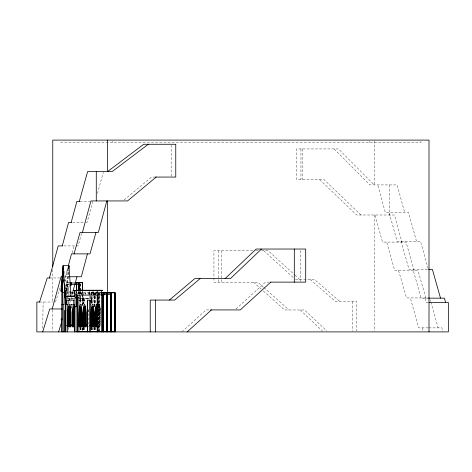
<?xml version="1.0" encoding="UTF-8"?>
<svg xmlns="http://www.w3.org/2000/svg" width="472" height="472" viewBox="0 0 472 472"><rect width="100%" height="100%" fill="white"/><g stroke="black" fill="none" stroke-linecap="round" stroke-linejoin="round"><path stroke-width="0.35" stroke-dasharray="2.36 1.77" d="M42.728 328.258L43.117 302.009M66.151 291.218L67.862 269.193M68.416 272.019L66.741 290.776M66.983 291.218L68.464 272.132M65.413 276.751L67.809 267.736M81.526 233.451L78.181 245.918L63.714 245.918M92.795 201.343L87.108 222.371L84.936 222.371M69.655 303.36L71.768 295.661M71.962 294.959L72.346 293.555M67.809 268.91L65.313 277.967L63.142 277.967M72.222 252.886L74.139 245.918M97.427 193.538L103.338 172.262M55.478 302.009L60.735 285.525M71.378 305.195L71.974 304.263L72.552 305.13M82.488 305.195L83.09 304.263L81.798 304.263M94.565 305.195L94.866 304.499M98.577 305.195L98.872 304.499L99.462 304.481L100.501 309.479L100.742 326.854L98.229 326.854M98.801 306.918L99.173 306.47L99.545 306.918L99.545 324.913M65.089 280.167L65.437 279.743L66.109 281.406L66.835 291.124M236.041 308.93L265.482 282.126L269.123 282.126M181.844 331.904L206.105 309.921L209.71 309.921M124.077 199.998L151.565 177.065L154.845 177.065M71.974 306.47L71.602 308.358M80.063 201.343L89.904 201.343M72.635 222.371L84.5 222.371M252.785 250.738L213.934 250.738L213.934 282.25L257.895 282.25L263.352 287.118M255.724 250.738L258.656 250.738M261.559 250.738L268.155 250.738L294.327 274.562M64.658 276.751L69.03 276.751M49.401 277.967L59.525 277.967M295.413 279.524L314.57 279.524L339.852 301.478M69.207 282.781L66.764 282.781L66.764 285.011M69.189 282.988L66.782 282.988L66.853 284.433L68.918 284.433M66.782 284.811L69.189 284.811M65.413 285.106L69.207 285.011M64.676 288.657L68.729 288.657L68.729 295.189M66.151 289.023L68.729 289.023M98.194 292.658L94.943 292.658L94.943 294.481M99.002 292.658L100.347 292.658M79.148 292.829L101.651 292.829M65.968 292.982L69.644 292.982M75.384 292.982L78.47 292.982L79.839 293.79M79.148 293.035L101.716 293.035M76.771 293.973L78.317 293.973M98.241 294.481L100.377 294.481M98.182 294.858L100.347 294.858M98.17 295.059L100.347 295.059M65.325 297.926L68.729 297.926L68.729 295.873M428.659 298.151L421.13 298.151L412.988 269.382M87.816 298.446L80.104 298.446L80.022 303.236M74.558 298.617L66.764 298.617L66.764 300.292M79.438 298.617L83.774 298.617L83.774 303.767M87.585 298.617L84.146 298.617L84.217 303.03M88.299 298.617L91.745 298.617L91.71 303.03M66.782 298.823L75.691 298.823M78.435 298.823L91.969 298.446L91.969 303.537M90.683 300.168L92.524 300.168M78.435 300.269L86.081 300.269M79.438 300.646L81.184 300.646M79.438 300.847L81.184 300.847L81.184 298.617M39.565 302.009L53.306 302.009M428.352 302.605L426.198 302.605L425.071 298.151M70.688 304.263L71.974 304.263L72.576 305.195M93.881 304.263L95.167 304.263M69.62 304.782L72.399 304.782M80.736 304.782L83.509 304.782M93.013 304.782L94.943 304.782M97.02 304.782L99.598 304.782M69.36 305.549L72.015 305.549M80.476 305.549L82.405 305.549M97.279 305.549L99.858 305.549M96.966 306.918L99.545 306.918M97.197 307.591L99.775 307.591L100.524 312.977L100.524 324.913L98.259 324.913M98.17 312.122L100.742 312.122L100.052 306.34L99.173 304.263M97.946 312.977L100.524 312.977M428.251 327.887L418.735 327.887L410.351 297.938M428.788 327.887L441.898 327.887L442.689 331.904M78.281 292.982L79.65 293.79L83.16 293.79L83.16 304.788M310.198 279.524L335.486 301.478L356.82 301.478L356.82 331.179M263.901 287.601L289.017 309.98M253.523 282.25L261.169 289.059M263.352 291.006L284.651 309.98L304.611 309.98L326.712 330.907M294.876 275.058L299.785 279.524M263.789 250.738L294.322 278.533M300.245 309.98L322.346 330.907M361.009 214.996L324.058 179.614L296.581 179.614L296.581 148.94L338.518 148.94L374.178 184.918L374.178 140.095M319.686 179.614L356.643 214.996L394.421 214.996L401.89 242.083M334.152 148.94L369.812 184.918L397.111 184.918L404.651 212.347M65.555 285.206L66.151 288.657L66.151 295.189M425.909 297.938L417.956 270.562L394.734 270.562L386.662 242.083M398.569 270.562L406.516 297.938L429.744 297.938L430.718 301.419M414.121 270.562L406.056 242.083L382.497 242.083L375.033 214.996M401.058 241.204L409.029 269.382L428.423 269.382L420.452 241.204L397.082 241.204L389.093 212.347M430.912 302.115L438.122 327.887M416.475 241.204L408.486 212.347L385.258 212.347L377.724 184.918M422.505 327.887L423.301 331.904M71.189 306.34L71.455 307.903M98.648 307.903L99.085 312.122M88.47 309.479L88.712 326.854M68.729 288.657C68.145 281.471 66.912 287.755 67.254 290.799M88.518 309.844L88.712 312.122M68.304 269.152L68.458 271.323M68.829 276.385L69.042 279.282M69.52 285.79L69.626 287.236M64.304 271.323L64.463 273.495M64.888 279.282L65.047 281.454M65.466 287.236L65.626 289.407M420.971 141.264L420.971 142.432L60.811 142.432L60.811 141.264M389.199 184.918L389.199 214.996M374.178 214.996L374.178 331.167M369.399 141.264L369.399 142.432M352.454 301.478L352.454 331.179M302.458 148.94L302.458 179.614M300.947 148.94L300.947 179.614M300.387 250.502L300.387 281.389M221.262 250.738L221.262 282.25M218.306 250.738L218.306 282.25M171.165 144.998L171.165 176.339M112.383 141.264L112.383 142.432M99.775 307.591L99.775 324.913M99.073 292.658L99.002 331.904M98.831 331.904L98.831 292.658L98.766 331.179M98.607 292.829L98.607 331.002M98.536 292.829L98.571 331.733M96.725 291.543L96.725 294.481M95.993 292.829L95.975 294.858M95.462 293.035L95.462 294.251M95.444 292.829L95.427 294.858M95.202 292.829L95.167 295.761M95.167 296.499L95.202 303.838M95.202 327.332L95.167 331.733M95.008 292.658L95.008 294.481M95.008 295.95L95.008 304.021M95.008 327.503L95.008 331.173M94.943 295.95L94.943 306.953M94.943 327.503L94.943 331.173M94.772 295.566L94.772 292.658L90.878 292.658L90.878 294.481M94.772 296.292L94.772 306.464M94.772 327.544L94.772 331.904M94.701 292.658L94.701 295.566M94.701 296.292L94.701 306.464M94.701 327.544L94.701 331.904M94.512 292.829L94.506 306.776M94.506 327.332L94.477 331.733M93.751 292.829L93.727 294.858M93.668 292.829L93.668 294.251M93.491 293.035L93.491 294.481M93.421 293.035L93.421 294.481M93.356 291.401L93.356 303.183M93.356 327.485L93.356 331.167M93.202 292.829L93.22 294.858M93.12 292.829L93.179 294.858M92.524 291.395L92.524 295.785M92.524 296.51L92.524 303.053M92.524 327.58L92.524 331.185M91.94 292.829L91.922 294.858M91.969 327.538L91.969 331.904M91.898 298.446L91.898 303.537M91.898 327.538L91.898 331.904M91.71 327.32L91.71 331.733M91.704 298.617L91.674 303.03M91.674 327.32L91.704 331.733M91.238 292.829L91.22 294.251M91.173 292.829L91.137 295.761M91.173 296.499L91.137 304.57M91.137 327.332L91.173 331.733M91.102 292.829L91.102 295.761M91.102 296.499L91.102 304.57M91.102 327.332L91.102 331.733M90.948 292.658L90.948 294.481M90.948 295.95L90.948 304.753M90.948 327.503L90.948 331.173M90.878 295.95L90.878 304.753M90.878 327.503L90.878 331.173M89.698 292.829L89.674 294.858M89.615 292.829L89.615 294.251M89.361 293.035L89.426 294.481M89.161 291.401L89.161 298.764M88.996 292.829L88.978 294.858M88.913 292.829L88.913 294.251M85.367 293.035L85.367 294.481M85.296 293.035L85.296 294.481M84.146 327.32L84.217 331.733M83.998 298.446L83.998 303.537M83.986 327.491L83.998 331.904M83.922 298.446L83.927 303.537M83.922 327.491L83.927 331.904M83.774 327.32L83.774 331.002M83.703 298.617L83.733 303.767M83.733 327.32L83.703 331.733M83.16 327.509L83.16 331.904M82.972 293.79L82.972 304.788M82.972 327.509L82.972 331.173M82.582 291.436L82.582 305.419M82.582 327.491L82.653 331.167M82.429 305.431L82.394 291.548L82.358 305.431M81.491 293.035L81.491 294.858M81.473 292.829L81.473 294.251M81.084 327.597L81.084 331.185M80.317 284.079L80.317 290.705M80.317 291.436L80.317 303.213M80.364 327.32L80.317 331.904M80.246 284.079L80.246 290.705M80.246 291.436L80.246 303.213M80.246 327.491L80.246 331.167M80.175 298.446L80.175 303.213M80.175 327.491L80.175 331.904M80.057 283.513L80.022 294.469M80.093 327.35L80.104 331.904M79.231 292.829L79.249 294.858M79.148 291.519L79.148 294.422M79.054 291.548L79.054 294.469L78.989 291.548M78.853 291.46L78.853 294.699M78.759 291.625L78.759 294.504M76.718 291.548L76.688 293.012M76.653 291.548L76.653 293.012M76.493 291.625L76.493 293.065M76.423 291.625L76.423 293.065M71.874 298.617L71.891 300.646M69.992 293.531L69.992 294.764M69.632 298.617L69.649 300.646M69.549 298.617L69.543 300.646M69.113 298.823L69.113 300.646M68.735 327.609L68.735 331.191M67.254 291.513L67.254 295.077M67.254 295.785L67.254 297.926M67.065 288.657L67.065 289.023M66.871 292.475L66.871 296.746M66.871 297.454L66.871 298.882M52.77 269.624L52.77 302.009M52.77 310.027L52.77 331.179M99.297 331.733L99.297 292.829L99.256 331.733M82.394 331.002L82.399 327.35L82.358 331.002M81.308 294.481L81.308 293.035L81.237 294.481"/><path stroke-width="0.71" d="M62.422 304.576C63.089 296.469 61.254 287.56 63.856 279.743L64.204 280.167M61.814 304.576L64.003 304.576L64.416 284.044M70.824 292.304L68.924 265.524L63.106 265.524L60.917 290.776L60.917 291.218L62.375 291.218M61.165 291.218L63.1 266.261M61.997 291.218L63.537 271.394M68.7 268.415L68.924 265.524M68.753 268.462L68.924 266.261M66.853 325.397L68.051 324.913L68.051 312.977L68.8 307.591L68.8 324.913L66.853 325.397L68.8 326.14L67.602 325.397M83.219 326.14L83.219 312.977L83.969 307.591L83.969 326.14L82.022 325.397L83.219 324.913L86.453 324.913M91.238 326.14L91.238 312.977L91.987 307.591L91.987 326.14L90.046 325.397L91.238 324.913L94.477 324.913M64.882 286.746L64.682 297.926M68.357 265.659L71.49 253.871L89.975 253.871L95.946 232.495M87.409 253.871L81.326 276.751L69.726 276.751M62.263 245.918L68.587 222.371L71.478 222.371M82.405 232.495L90.901 200.936L127.546 200.936L156.161 177.065M106.82 200.936L98.323 232.495L80.028 232.495L74.057 253.871M71.189 222.371L76.883 201.343L79.774 201.343M52.197 308.965L61.041 276.751L62.499 276.751M72.346 293.555L76.96 276.751M49.401 277.967L58.221 245.918L62.564 245.918M79.343 201.343L87.621 171.554L112.194 171.554L148.291 144.273M42.686 331.904L49.755 308.965L62.328 308.965M58.605 331.904L61.602 322.175M39.565 302.009L47.224 277.967L50.12 277.967M69.024 306.918L69.396 306.47L69.767 306.918L69.767 326.14L69.024 326.14L67.832 325.397L69.024 324.913L69.024 306.918L70.316 306.918M84.193 326.14L84.193 306.918L84.565 306.47L84.936 306.918L84.936 326.14L83.001 325.397L84.193 324.913M92.217 326.14L92.217 306.918L92.589 306.47L92.96 306.918L92.96 326.14L91.025 325.397L92.217 324.913M61.814 291.218L61.814 320.163L61.508 320.163L61.106 319.863L61.915 318.771M61.106 319.863L61.95 319.131M225.061 278.633L256.196 249.033L305.703 249.033L305.703 282.126L270.574 282.126M261.506 249.033L230.377 278.633L194.765 278.633L169.371 300.062M270.798 282.126L240.266 309.921L210.435 309.921M187.16 331.904L211.421 309.921M200.075 278.633L174.687 300.062L150.226 300.062L150.226 331.904M67.832 325.397L69.767 324.913M69.998 326.14L69.998 307.591L70.747 312.977L70.747 326.14L68.806 325.397L69.998 324.913M68.806 325.397L70.747 324.913M71.349 325.397L73.296 324.913L71.349 325.397L73.296 326.14L73.296 307.591L72.546 312.977L72.546 324.913M72.328 325.397L74.263 324.913L72.328 325.397L74.263 326.14L74.263 306.918L73.892 306.47L73.52 306.918L73.52 324.913M74.493 326.14L73.302 325.397L74.493 324.913L74.493 307.591L74.647 308.181M77.969 325.397L79.91 324.913L77.969 325.397L79.91 326.14L79.91 307.591L79.16 312.977L79.16 324.913M80.14 324.913L80.14 306.918L80.511 306.47L80.883 306.918L80.883 326.14L78.948 325.397L80.883 324.913M78.948 325.397L81.862 324.913L79.915 325.397L81.862 326.14L81.862 312.977L81.113 307.591L81.113 324.913M82.022 325.397L83.969 324.913M83.001 325.397L84.936 324.913M85.166 326.14L85.166 307.591L85.916 312.977L85.916 326.14L83.975 325.397L85.166 324.913M83.975 325.397L85.916 324.913M90.046 325.397L91.987 324.913M91.025 325.397L92.96 324.913M93.19 326.14L93.19 307.591L93.94 312.977L93.94 326.14L91.999 325.397L93.19 324.913M91.999 325.397L93.94 324.913M94.052 325.397L95.999 324.913L94.052 325.397L95.999 326.14L95.999 307.591L95.25 312.977L95.25 324.913M96.223 324.913L96.223 306.918L96.595 306.47L96.966 306.918L96.966 326.14L95.031 325.397L96.966 324.913M95.031 325.397L97.197 324.913M77.355 290.663C74.369 291.419 71.355 290.233 76.523 290.227L102.548 290.227L102.548 290.663L76.523 290.663L76.493 284.433M82.34 290.227L82.34 290.663L82.34 290.227L73.803 290.38M155.194 177.065L175.761 177.065L175.761 144.273L143.695 144.273L107.598 171.554L107.598 140.095M428.788 269.382L432.382 269.382L440.523 298.151M82.653 282.61L76.423 282.61L76.423 282.988M69.85 282.781L71.532 282.781L71.532 285.011L69.85 285.011M82.429 282.781L76.653 282.781L76.653 290.817M69.88 282.988L78.83 282.988M69.88 284.433L78.83 284.433M70.352 284.811L71.514 284.811M73.868 290.811L74.7 290.811L74.7 296.369L65.006 296.369L65.042 292.044L70.859 292.044L70.824 295.991M62.422 292.475L64.003 292.475M100.984 292.658L102.896 292.658M107.191 292.658L107.191 293.035L107.12 292.658L111.014 292.658L111.014 331.904M101.073 292.829L106.731 292.829L106.696 331.733L103.285 331.733L103.321 295.029M110.79 292.829L107.35 292.829L107.35 331.733L110.79 331.733L110.79 292.829L110.719 331.733M114.849 292.829L111.41 292.829L111.41 331.733L114.849 331.733L114.82 292.829L114.814 331.733M70.316 292.982L74.794 292.982M101.651 293.035L111.25 293.035M76.741 293.973L76.741 297.797L76.771 293.973L75.19 293.973L75.19 297.797M103.61 294.481L111.25 294.481M101.067 294.858L103.976 294.858M97.297 295.1L77.544 295.1L77.544 297.797M101.073 295.059L103.976 295.059L103.976 292.829M65.042 295.991L74.7 295.991M428.659 298.151L444.459 298.151L445.592 302.605M73.897 300.109L66.54 300.109L66.54 304.576M90.246 300.168L87.29 300.168L87.29 331.904M39.636 302.009L36.857 302.009L36.857 331.904L448.4 331.904L448.4 302.605L429.007 302.605M74.818 304.576L73.762 304.576L73.762 300.109M74.989 306.765L76.57 306.765L76.57 297.797M84.193 306.918L85.485 306.918M92.217 306.918L93.509 306.918M65.956 310.434L64.664 310.434L64.664 331.904M68.051 312.977L69.337 312.977M83.219 312.977L84.506 312.977M91.238 312.977L92.53 312.977M68.051 324.913L71.29 324.913M73.302 325.397L74.051 325.397M96.754 325.397L96.005 325.397L97.197 326.14M74.836 326.854L72.322 326.854L72.322 312.122L73.013 306.34L73.892 304.263L74.777 306.34M97.539 326.854L95.025 326.854L95.025 312.122L95.716 306.34L96.595 304.263L97.474 306.34M76.653 331.733L83.774 331.733M84.146 331.733L87.585 331.733M88.299 331.733L94.547 331.733M95.167 331.733L98.607 331.733M99.226 331.733L102.666 331.733L102.636 295.029M95.775 325.397L96.966 326.14M94.801 325.397L95.999 326.14M92.748 325.397L93.94 326.14M91.769 325.397L92.96 326.14M90.795 325.397L91.987 326.14M84.724 325.397L85.916 326.14M83.745 325.397L84.936 326.14M82.771 325.397L83.969 326.14M80.671 325.397L81.862 326.14M79.691 325.397L80.883 326.14M78.718 325.397L79.91 326.14M73.071 325.397L74.263 326.14M72.098 325.397L73.296 326.14M69.555 325.397L70.747 326.14M68.576 325.397L69.767 326.14M61.413 319.863L61.814 320.163M97.197 307.591L97.35 308.181M63.106 265.524L65.006 292.304M65.242 290.445L65.289 304.576L68.115 304.576L68.115 300.109M76.523 290.227L76.523 290.663M429.007 331.904L429.007 140.095L52.77 140.095L52.77 266.68M294.304 249.033L294.304 282.126M155.536 300.062L155.536 331.904M115.074 331.904L115.074 292.658L111.185 292.658L111.185 331.904M115.009 292.658L115.009 331.904M111.48 292.829L111.48 331.733M110.944 292.658L110.944 331.904M107.598 200.936L107.598 292.911M106.955 331.904L106.955 292.658L103.061 292.658L103.061 293.035M103.132 292.658L103.132 293.035M103.132 294.481L103.132 331.904M103.061 294.481L103.061 331.904M102.896 294.835L102.825 331.904M102.601 295.029L102.601 331.733M101.651 290.663L101.651 331.904M97.497 290.663L97.497 331.904M97.173 295.1L97.173 331.904M96.725 290.227L96.725 290.663M96.276 171.554L96.276 200.936M90.069 300.168L90.081 331.904M89.945 300.168L89.945 331.904M87.497 300.168L87.497 331.904M82.582 282.61L82.653 290.705M82.399 282.781L82.429 290.817M79.125 295.1L79.125 297.797L77.325 297.797L77.325 331.904M79.054 290.817L79.054 282.781L78.989 290.817M78.83 282.61L78.83 290.186M78.901 297.797L78.901 331.904M78.759 282.61L78.759 282.988M78.759 284.433L78.759 290.186M76.93 331.904L76.93 297.797L74.989 297.797L74.989 331.904M76.688 282.781L76.682 290.817M76.493 282.61L76.493 282.988M76.423 284.433L76.423 290.186M74.546 304.576L74.546 331.904M73.868 295.991L73.868 296.369M67.478 304.576L67.478 331.904M65.903 296.369L65.903 331.904M65.838 295.991L65.838 296.369M65.525 304.576L65.525 331.904M63.797 304.576L63.797 331.904M62.221 304.576L62.221 331.904M61.531 320.163L61.531 331.904M68.027 309.844L67.826 326.854L70.971 326.854L70.971 312.122L70.281 306.34L69.396 304.263L68.517 306.34L68.027 309.844M79.143 309.844L78.942 326.854L82.081 326.854L82.081 312.122L81.39 306.34L80.511 304.263L79.915 305.195L79.143 309.844M83.196 309.844L82.995 326.854L86.14 326.854L86.14 312.122L85.444 306.34L84.565 304.263L83.686 306.34L83.196 309.844M91.22 309.844L91.019 326.854L94.164 326.854L94.164 312.122L93.468 306.34L92.589 304.263L91.993 305.195L91.22 309.844M107.191 331.904L107.191 294.481L107.12 331.904"/></g></svg>
